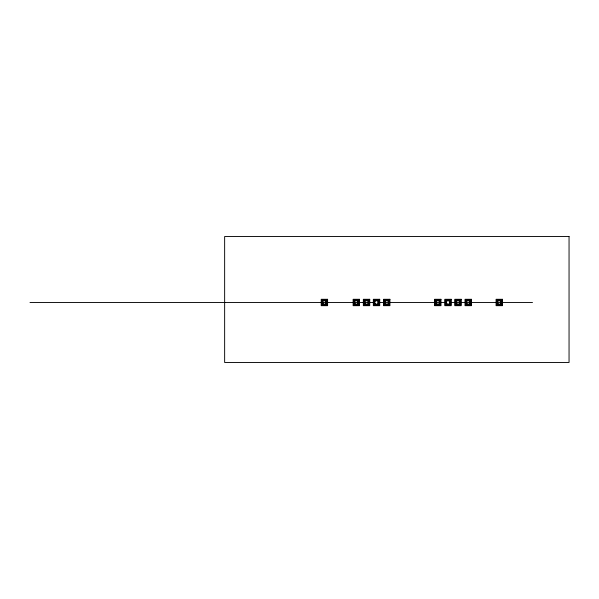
<?xml version="1.0" encoding="UTF-8"?>
<svg xmlns="http://www.w3.org/2000/svg" width="599" height="599" viewBox="0 0 599 599"><rect width="100%" height="100%" fill="white"/><g stroke="black" fill="none" stroke-linecap="round" stroke-linejoin="round"><path stroke-width="0.9" d="M29.995 302.48L367.591 302.48M368.947 302.48L373.619 302.48M377.804 302.48L446.517 302.48M451.197 302.48L454.933 302.48M456.94 302.48L532.511 302.48M450.141 301.507A2.344 2.344 0 0 1 450.141 303.453M448.98 304.606A2.344 2.344 0 0 1 447.034 304.606M445.956 303.603A2.344 2.344 0 0 1 445.956 301.357M446.884 300.421A2.344 2.344 0 0 1 449.13 300.421M450.156 301.095A2.553 2.553 0 0 1 450.156 303.858M449.392 304.629A2.553 2.553 0 0 1 446.629 304.629M445.963 304.007A2.553 2.553 0 0 1 449.542 300.436M448.314 304.584A2.126 2.126 0 0 1 447.708 304.584M445.963 303.079A2.126 2.126 0 0 1 445.963 301.881M447.558 300.399A2.126 2.126 0 0 1 448.464 300.399M439.995 301.656A2.344 2.344 0 0 1 439.995 303.296M438.775 304.606A2.344 2.344 0 0 1 436.828 304.606M435.743 303.603A2.344 2.344 0 0 1 435.743 301.357M436.678 300.421A2.344 2.344 0 0 1 438.925 300.421M439.951 301.095A2.553 2.553 0 0 1 439.951 303.858M439.179 304.629A2.553 2.553 0 0 1 436.416 304.629M435.75 304.007A2.553 2.553 0 0 1 439.329 300.436M438.101 304.584A2.126 2.126 0 0 1 437.495 304.584M435.758 303.094A2.126 2.126 0 0 1 435.758 301.859M437.345 300.399A2.126 2.126 0 0 1 438.251 300.399M459.77 300.945A2.344 2.344 0 0 1 459.77 304.015M458.976 304.606A2.344 2.344 0 0 1 457.03 304.606M456.124 303.88A2.344 2.344 0 0 1 456.124 301.072M456.88 300.421A2.344 2.344 0 0 1 459.126 300.421M459.71 301.2A2.126 2.126 0 0 1 459.71 303.753M458.302 304.584A2.126 2.126 0 0 1 457.696 304.584M456.131 303.498A2.126 2.126 0 0 1 456.131 301.454M457.546 300.399A2.126 2.126 0 0 1 458.452 300.399M467.093 300.421A2.344 2.344 0 0 1 469.871 304.135M469.189 304.606A2.344 2.344 0 0 1 467.242 304.606M466.336 303.88A2.344 2.344 0 0 1 466.336 301.072M469.916 301.2A2.126 2.126 0 0 1 469.916 303.753M468.515 304.584A2.126 2.126 0 0 1 467.909 304.584M466.344 303.498A2.126 2.126 0 0 1 466.344 301.454M467.759 300.399A2.126 2.126 0 0 1 468.665 300.399M378.298 300.945A2.344 2.344 0 0 1 378.298 304.015M377.497 304.606A2.344 2.344 0 0 1 375.551 304.606M374.652 303.88A2.344 2.344 0 0 1 374.652 301.072M375.401 300.421A2.344 2.344 0 0 1 377.647 300.421M378.231 301.2A2.126 2.126 0 0 1 378.231 303.753M376.831 304.584A2.126 2.126 0 0 1 376.224 304.584M374.66 303.498A2.126 2.126 0 0 1 374.66 301.454M376.075 300.399A2.126 2.126 0 0 1 376.981 300.399M388.511 300.945A2.344 2.344 0 0 1 388.511 304.015M387.71 304.606A2.344 2.344 0 0 1 385.763 304.606M384.865 303.88A2.344 2.344 0 0 1 384.865 301.072M385.614 300.421A2.344 2.344 0 0 1 387.86 300.421M388.444 301.2A2.126 2.126 0 0 1 388.444 303.753M387.044 304.584A2.126 2.126 0 0 1 386.437 304.584M384.872 303.498A2.126 2.126 0 0 1 384.872 301.454M386.288 300.399A2.126 2.126 0 0 1 387.194 300.399M368.662 301.507A2.344 2.344 0 0 1 368.662 303.453M367.509 304.606A2.344 2.344 0 0 1 365.562 304.606M364.477 303.603A2.344 2.344 0 0 1 364.477 301.357M365.412 300.421A2.344 2.344 0 0 1 367.659 300.421M368.685 301.095A2.553 2.553 0 0 1 368.685 303.858M367.913 304.629A2.553 2.553 0 0 1 365.15 304.629M364.492 304.007A2.553 2.553 0 0 1 368.063 300.436M366.835 304.584A2.126 2.126 0 0 1 366.229 304.584M364.499 303.094A2.126 2.126 0 0 1 364.499 301.859M366.079 300.399A2.126 2.126 0 0 1 366.985 300.399M358.516 301.656A2.344 2.344 0 0 1 358.516 303.296M357.296 304.606A2.344 2.344 0 0 1 355.349 304.606M354.271 303.603A2.344 2.344 0 0 1 354.271 301.357M355.2 300.421A2.344 2.344 0 0 1 357.446 300.421M358.472 301.095A2.553 2.553 0 0 1 358.472 303.858M357.708 304.629A2.553 2.553 0 0 1 354.945 304.629M354.279 304.007A2.553 2.553 0 0 1 357.858 300.436M356.63 304.584A2.126 2.126 0 0 1 356.023 304.584M354.331 303.221A2.126 2.126 0 0 1 354.331 301.731M355.873 300.399A2.126 2.126 0 0 1 356.779 300.399M326.178 300.945A2.344 2.344 0 0 1 326.178 304.015M325.384 304.606A2.344 2.344 0 0 1 323.438 304.606M322.539 303.88A2.344 2.344 0 0 1 322.539 301.072M323.288 300.421A2.344 2.344 0 0 1 325.534 300.421M326.118 301.2A2.126 2.126 0 0 1 326.118 303.753M324.71 304.584A2.126 2.126 0 0 1 324.111 304.584M322.584 303.573A2.126 2.126 0 0 1 322.584 301.387M323.962 300.399A2.126 2.126 0 0 1 324.86 300.399M501.049 300.945A2.344 2.344 0 0 1 501.049 304.015M500.247 304.606A2.344 2.344 0 0 1 498.301 304.606M497.507 304.015A2.344 2.344 0 0 1 497.507 300.945M498.151 300.421A2.344 2.344 0 0 1 500.397 300.421M501.049 301.297A2.126 2.126 0 0 1 501.049 303.663M499.581 304.584A2.126 2.126 0 0 1 498.974 304.584M497.484 303.633A2.126 2.126 0 0 1 497.484 301.327M498.825 300.399A2.126 2.126 0 0 1 499.731 300.399M569.05 236.53L224.64 236.53L224.64 362.47L569.05 362.47L569.05 236.53M327.601 299.29L321.221 299.29L321.221 305.67L327.601 305.67L327.601 299.29M359.512 299.29L353.133 299.29L353.133 305.67L359.512 305.67L359.512 299.29M369.725 299.29L363.346 299.29L363.346 305.67L369.725 305.67L369.725 299.29M379.714 299.29L373.342 299.29L373.342 305.67L379.714 305.67L379.714 299.29M389.927 299.29L383.547 299.29L383.547 305.67L389.927 305.67L389.927 299.29M440.984 299.29L434.612 299.29L434.612 305.67L440.984 305.67L440.984 299.29M451.197 299.29L444.825 299.29L444.825 305.67L451.197 305.67L451.197 299.29M461.193 299.29L454.813 299.29L454.813 305.67L461.193 305.67L461.193 299.29M471.398 299.29L465.026 299.29L465.026 305.67L471.398 305.67L471.398 299.29M502.464 299.29L496.084 299.29L496.084 305.67L502.464 305.67L502.464 299.29M327.121 299.77L321.7 299.77L321.7 305.191L327.121 305.191L327.121 299.77M359.033 299.77L353.612 299.77L353.612 305.191L359.033 305.191L359.033 299.77M369.246 299.77L363.825 299.77L363.825 305.191L369.246 305.191L369.246 299.77M379.242 299.77L373.813 299.77L373.813 305.191L379.242 305.191L379.242 299.77M389.447 299.77L384.026 299.77L384.026 305.191L389.447 305.191L389.447 299.77M440.512 299.77L435.084 299.77L435.084 305.191L440.512 305.191L440.512 299.77M450.725 299.77L445.297 299.77L445.297 305.191L450.725 305.191L450.725 299.77M460.713 299.77L455.292 299.77L455.292 305.191L460.713 305.191L460.713 299.77M470.926 299.77L465.498 299.77L465.498 305.191L470.926 305.191L470.926 299.77M501.984 299.77L496.564 299.77L496.564 305.191L501.984 305.191L501.984 299.77M326.635 300.249L322.187 300.249L322.187 304.704L326.635 304.704L326.635 300.249M358.546 300.249L354.099 300.249L354.099 304.704L358.546 304.704L358.546 300.249M368.759 300.249L364.312 300.249L364.312 304.704L368.759 304.704L368.759 300.249M378.755 300.249L374.3 300.249L374.3 304.704L378.755 304.704L378.755 300.249M388.961 300.249L384.513 300.249L384.513 304.704L388.961 304.704L388.961 300.249M440.025 300.249L435.57 300.249L435.57 304.704L440.025 304.704L440.025 300.249M450.238 300.249L445.783 300.249L445.783 304.704L450.238 304.704L450.238 300.249M460.227 300.249L455.779 300.249L455.779 304.704L460.227 304.704L460.227 300.249M470.44 300.249L465.985 300.249L465.985 304.704L470.44 304.704L470.44 300.249M501.498 300.249L497.05 300.249L497.05 304.704L501.498 304.704L501.498 300.249M326.305 300.586L322.517 300.586L322.517 304.374L326.305 304.374L326.305 300.586M358.217 300.586L354.428 300.586L354.428 304.374L358.217 304.374L358.217 300.586M368.43 300.586L364.641 300.586L364.641 304.374L368.43 304.374L368.43 300.586M378.418 300.586L374.637 300.586L374.637 304.374L378.418 304.374L378.418 300.586M388.631 300.586L384.843 300.586L384.843 304.374L388.631 304.374L388.631 300.586M439.688 300.586L435.907 300.586L435.907 304.374L439.688 304.374L439.688 300.586M449.901 300.586L446.113 300.586L446.113 304.374L449.901 304.374L449.901 300.586M459.897 300.586L456.109 300.586L456.109 304.374L459.897 304.374L459.897 300.586M470.11 300.586L466.321 300.586L466.321 304.374L470.11 304.374L470.11 300.586M501.168 300.586L497.38 300.586L497.38 304.374L501.168 304.374L501.168 300.586M447.116 304.022A1.782 1.782 0 0 0 449.797 302.48A1.782 1.782 0 0 0 447.116 300.938A1.782 1.782 0 0 0 447.116 304.022M436.911 304.022A1.782 1.782 0 0 0 439.584 302.48A1.782 1.782 0 0 0 436.911 300.938A1.782 1.782 0 0 0 436.911 304.022M456.723 304.689A2.553 2.553 0 0 0 460.556 302.48A2.553 2.553 0 0 0 456.723 300.264A2.553 2.553 0 0 0 456.723 304.689M457.112 304.022A1.782 1.782 0 0 0 459.785 302.48A1.782 1.782 0 0 0 457.112 300.938A1.782 1.782 0 0 0 457.112 304.022M466.935 304.689A2.553 2.553 0 0 0 470.769 302.48A2.553 2.553 0 0 0 466.935 300.264A2.553 2.553 0 0 0 466.935 304.689M467.325 304.022A1.782 1.782 0 0 0 469.998 302.48A1.782 1.782 0 0 0 467.325 300.938A1.782 1.782 0 0 0 467.325 304.022M375.251 304.689A2.553 2.553 0 0 0 379.085 302.48A2.553 2.553 0 0 0 375.251 300.264A2.553 2.553 0 0 0 375.251 304.689M375.633 304.022A1.782 1.782 0 0 0 378.313 302.48A1.782 1.782 0 0 0 375.633 300.938A1.782 1.782 0 0 0 375.633 304.022M385.464 304.689A2.553 2.553 0 0 0 389.29 302.48A2.553 2.553 0 0 0 385.464 300.264A2.553 2.553 0 0 0 385.464 304.689M385.846 304.022A1.782 1.782 0 0 0 388.519 302.48A1.782 1.782 0 0 0 385.846 300.938A1.782 1.782 0 0 0 385.846 304.022M365.645 304.022A1.782 1.782 0 0 0 368.318 302.48A1.782 1.782 0 0 0 365.645 300.938A1.782 1.782 0 0 0 365.645 304.022M355.432 304.022A1.782 1.782 0 0 0 358.105 302.48A1.782 1.782 0 0 0 355.432 300.938A1.782 1.782 0 0 0 355.432 304.022M323.131 304.689A2.553 2.553 0 0 0 326.964 302.48A2.553 2.553 0 0 0 323.131 300.264A2.553 2.553 0 0 0 323.131 304.689M323.52 304.022A1.782 1.782 0 0 0 326.193 302.48A1.782 1.782 0 0 0 323.52 300.938A1.782 1.782 0 0 0 323.52 304.022M497.994 304.689A2.553 2.553 0 0 0 501.827 302.48A2.553 2.553 0 0 0 497.994 300.264A2.553 2.553 0 0 0 497.994 304.689M498.383 304.022A1.782 1.782 0 0 0 501.056 302.48A1.782 1.782 0 0 0 498.383 300.938A1.782 1.782 0 0 0 498.383 304.022"/></g></svg>
